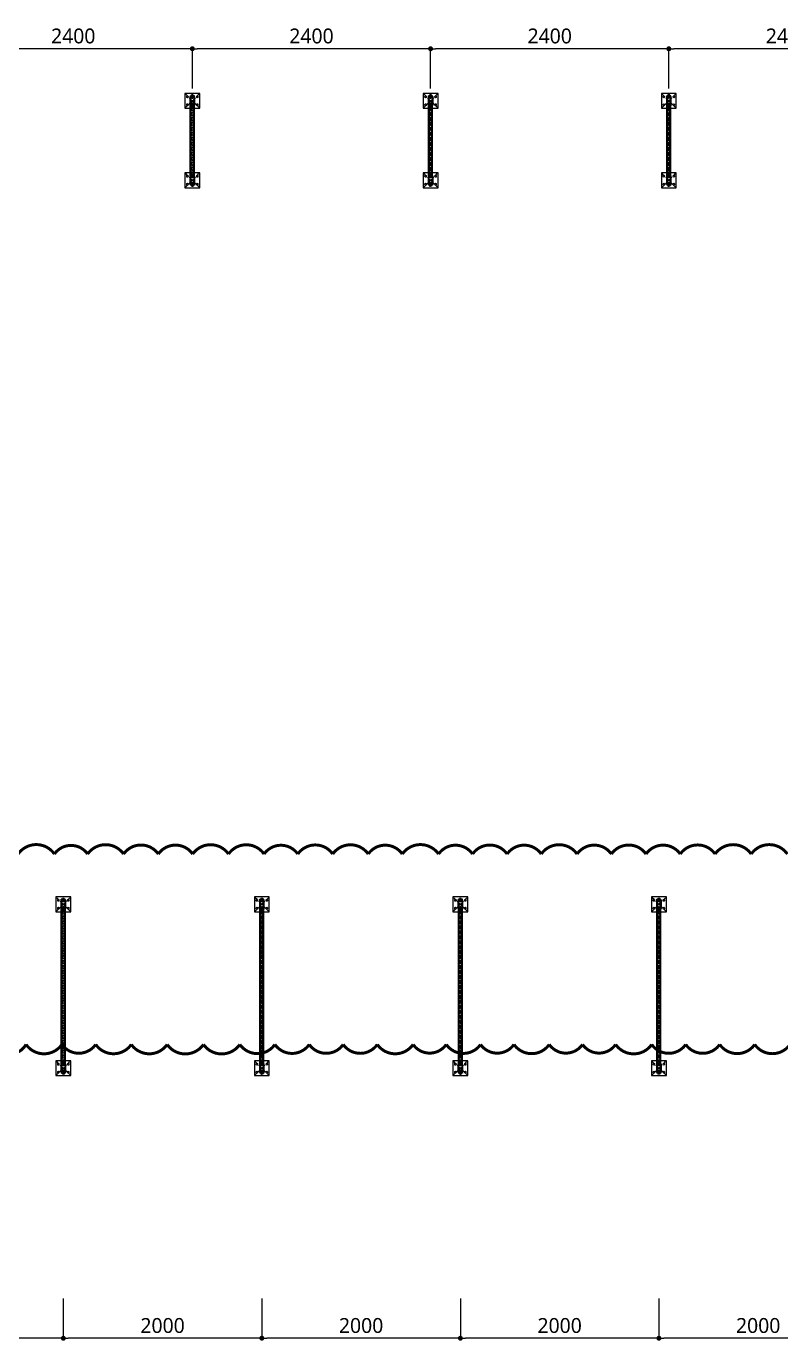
# Model space of a CAD drawing. Header units: millimetres. Extents: x 61566 to 504600, y -69328 to 118800.
# Drawn here: x 267327 to 274927, y 41846 to 55080 of the extents above; entities that cross this region are included whole.
import ezdxf

# ---------------------------------------------------------------- set-up
doc = ezdxf.new("R2010")
doc.units = ezdxf.units.MM
doc.header["$LTSCALE"] = 200
doc.linetypes.add('CENTER2', pattern=[1.125, 0.75, -0.125, 0.125, -0.125])
doc.linetypes.add('phl_thick', pattern=[0])
doc.layers.get('DEFPOINTS').update_dxf_attribs({"color": 137})
doc.layers.add('@@P3_P4 환상망 SUPPORT', color=4, linetype='Continuous')
doc.layers.add('DI', color=1, linetype='Continuous')
doc.styles.get("Standard").update_dxf_attribs({"font": 'malgun.ttf'})
doc.styles.add('맑은고딕', font='malgun.ttf')
doc.dimstyles.new('DIM30', dxfattribs={"dimscale": 30, "dimtxt": 3, "dimasz": 1, "dimexe": 0, "dimexo": 0, "dimgap": 1, "dimtad": 1, "dimdec": 0, "dimzin": 0, "dimdsep": 46, "dimtxsty": 'Standard', "dimblk1": 'DOT', "dimblk2": 'DOT', "dimsah": 1, "dimcen": 0, "dimdle": 2, "dimclrd": 1, "dimclre": 1, "dimclrt": 2, "dimadec": 0, "dimazin": 0, "dimtfac": 1, "dimtdec": 0, "dimtix": 1, "dimtmove": 2, "dimatfit": 3, "dimldrblk": 'DOT', "dimfxl": 1, "dimtolj": 1, "dimtzin": 0, "dimarcsym": 0})

# ---------------------------------------------------------------- blocks, each defined once
blk = doc.blocks.new('_DOT')
at = {"color": 0, "linetype": 'ByBlock'}
blk.add_line((-0.5, 0), (-1, 0), dxfattribs=at)
at = {"color": 0, "linetype": 'ByBlock', "const_width": 0.5}
blk.add_lwpolyline([(-0.25, 0, 1), (0.25, 0, 1)], format="xyb", close=True, dxfattribs=at)
blk = doc.blocks.new('*D3812')
at = {"layer": 'DEFPOINTS', "color": 0}
for p in [(273700, 42270), (275700, 42270), (273700, 41871)]:
    blk.add_point(p, dxfattribs=at)
at = {"layer": 'DI', "color": 1, "lineweight": -2}
for p, q in [((273700, 42270), (273700, 41871)), ((275700, 42270), (275700, 41871)), ((275650, 41871), (273750, 41871))]:
    blk.add_line(p, q, dxfattribs=at)
at = {"layer": 'DI', "color": 1, "linetype": 'ByBlock', "lineweight": -2, "xscale": 50, "yscale": 50, "zscale": 50, "rotation": 180}
blk.add_blockref('_DOT', (273700, 41871), dxfattribs=at)
at = {"layer": 'DI', "color": 1, "linetype": 'ByBlock', "lineweight": -2, "xscale": 50, "yscale": 50, "zscale": 50}
blk.add_blockref('_DOT', (275700, 41871), dxfattribs=at)
at = {"layer": 'DI', "color": 2, "insert": (274700, 41998), "char_height": 150, "attachment_point": 5, "style": '맑은고딕'}
blk.add_mtext('\\A1;2000', dxfattribs=at)
blk = doc.blocks.new('*D3814')
at = {"layer": 'DEFPOINTS', "color": 0}
for p in [(269700, 42270), (271700, 42270), (269700, 41871)]:
    blk.add_point(p, dxfattribs=at)
at = {"layer": 'DI', "color": 1, "lineweight": -2}
for p, q in [((269700, 42270), (269700, 41871)), ((271700, 42270), (271700, 41871)), ((271650, 41871), (269750, 41871))]:
    blk.add_line(p, q, dxfattribs=at)
at = {"layer": 'DI', "color": 1, "linetype": 'ByBlock', "lineweight": -2, "xscale": 50, "yscale": 50, "zscale": 50, "rotation": 180}
blk.add_blockref('_DOT', (269700, 41871), dxfattribs=at)
at = {"layer": 'DI', "color": 1, "linetype": 'ByBlock', "lineweight": -2, "xscale": 50, "yscale": 50, "zscale": 50}
blk.add_blockref('_DOT', (271700, 41871), dxfattribs=at)
at = {"layer": 'DI', "color": 2, "insert": (270700, 41998), "char_height": 150, "attachment_point": 5, "style": '맑은고딕'}
blk.add_mtext('\\A1;2000', dxfattribs=at)
blk = doc.blocks.new('*D3815')
at = {"layer": 'DEFPOINTS', "color": 0}
for p in [(271700, 42270), (273700, 42270), (271700, 41871)]:
    blk.add_point(p, dxfattribs=at)
at = {"layer": 'DI', "color": 1, "lineweight": -2}
for p, q in [((271700, 42270), (271700, 41871)), ((273700, 42270), (273700, 41871)), ((273650, 41871), (271750, 41871))]:
    blk.add_line(p, q, dxfattribs=at)
at = {"layer": 'DI', "color": 1, "linetype": 'ByBlock', "lineweight": -2, "xscale": 50, "yscale": 50, "zscale": 50, "rotation": 180}
blk.add_blockref('_DOT', (271700, 41871), dxfattribs=at)
at = {"layer": 'DI', "color": 1, "linetype": 'ByBlock', "lineweight": -2, "xscale": 50, "yscale": 50, "zscale": 50}
blk.add_blockref('_DOT', (273700, 41871), dxfattribs=at)
at = {"layer": 'DI', "color": 2, "insert": (272700, 41998), "char_height": 150, "attachment_point": 5, "style": '맑은고딕'}
blk.add_mtext('\\A1;2000', dxfattribs=at)
blk = doc.blocks.new('*D3816')
at = {"layer": 'DEFPOINTS', "color": 0}
for p in [(265700, 42270), (267700, 42270), (265700, 41871)]:
    blk.add_point(p, dxfattribs=at)
at = {"layer": 'DI', "color": 1, "lineweight": -2}
for p, q in [((265700, 42270), (265700, 41871)), ((267700, 42270), (267700, 41871)), ((267650, 41871), (265750, 41871))]:
    blk.add_line(p, q, dxfattribs=at)
at = {"layer": 'DI', "color": 1, "linetype": 'ByBlock', "lineweight": -2, "xscale": 50, "yscale": 50, "zscale": 50, "rotation": 180}
blk.add_blockref('_DOT', (265700, 41871), dxfattribs=at)
at = {"layer": 'DI', "color": 1, "linetype": 'ByBlock', "lineweight": -2, "xscale": 50, "yscale": 50, "zscale": 50}
blk.add_blockref('_DOT', (267700, 41871), dxfattribs=at)
at = {"layer": 'DI', "color": 2, "insert": (266700, 41998), "char_height": 150, "attachment_point": 5, "style": '맑은고딕'}
blk.add_mtext('\\A1;2000', dxfattribs=at)
blk = doc.blocks.new('*D3817')
at = {"layer": 'DEFPOINTS', "color": 0}
for p in [(267700, 42270), (269700, 42270), (267700, 41871)]:
    blk.add_point(p, dxfattribs=at)
at = {"layer": 'DI', "color": 1, "lineweight": -2}
for p, q in [((267700, 42270), (267700, 41871)), ((269700, 42270), (269700, 41871)), ((269650, 41871), (267750, 41871))]:
    blk.add_line(p, q, dxfattribs=at)
at = {"layer": 'DI', "color": 1, "linetype": 'ByBlock', "lineweight": -2, "xscale": 50, "yscale": 50, "zscale": 50, "rotation": 180}
blk.add_blockref('_DOT', (267700, 41871), dxfattribs=at)
at = {"layer": 'DI', "color": 1, "linetype": 'ByBlock', "lineweight": -2, "xscale": 50, "yscale": 50, "zscale": 50}
blk.add_blockref('_DOT', (269700, 41871), dxfattribs=at)
at = {"layer": 'DI', "color": 2, "insert": (268700, 41998), "char_height": 150, "attachment_point": 5, "style": '맑은고딕'}
blk.add_mtext('\\A1;2000', dxfattribs=at)
blk = doc.blocks.new('*D3824')
at = {"layer": 'DEFPOINTS', "color": 0}
for p in [(273800, 54854), (273800, 54455), (276200, 54455)]:
    blk.add_point(p, dxfattribs=at)
at = {"layer": 'DI', "color": 1, "lineweight": -2}
for p, q in [((273800, 54455), (273800, 54854)), ((276150, 54854), (273850, 54854)), ((276200, 54455), (276200, 54854))]:
    blk.add_line(p, q, dxfattribs=at)
at = {"layer": 'DI', "color": 1, "linetype": 'ByBlock', "lineweight": -2, "xscale": 50, "yscale": 50, "zscale": 50, "rotation": 180}
blk.add_blockref('_DOT', (273800, 54854), dxfattribs=at)
at = {"layer": 'DI', "color": 1, "linetype": 'ByBlock', "lineweight": -2, "xscale": 50, "yscale": 50, "zscale": 50}
blk.add_blockref('_DOT', (276200, 54854), dxfattribs=at)
at = {"layer": 'DI', "color": 2, "insert": (275000, 54982), "char_height": 150, "attachment_point": 5, "style": '맑은고딕'}
blk.add_mtext('\\A1;2400', dxfattribs=at)
blk = doc.blocks.new('*D3826')
at = {"layer": 'DEFPOINTS', "color": 0}
for p in [(269000, 54854), (269000, 54455), (271400, 54455)]:
    blk.add_point(p, dxfattribs=at)
at = {"layer": 'DI', "color": 1, "lineweight": -2}
for p, q in [((269000, 54455), (269000, 54854)), ((271350, 54854), (269050, 54854)), ((271400, 54455), (271400, 54854))]:
    blk.add_line(p, q, dxfattribs=at)
at = {"layer": 'DI', "color": 1, "linetype": 'ByBlock', "lineweight": -2, "xscale": 50, "yscale": 50, "zscale": 50, "rotation": 180}
blk.add_blockref('_DOT', (269000, 54854), dxfattribs=at)
at = {"layer": 'DI', "color": 1, "linetype": 'ByBlock', "lineweight": -2, "xscale": 50, "yscale": 50, "zscale": 50}
blk.add_blockref('_DOT', (271400, 54854), dxfattribs=at)
at = {"layer": 'DI', "color": 2, "insert": (270200, 54982), "char_height": 150, "attachment_point": 5, "style": '맑은고딕'}
blk.add_mtext('\\A1;2400', dxfattribs=at)
blk = doc.blocks.new('*D3827')
at = {"layer": 'DEFPOINTS', "color": 0}
for p in [(271400, 54854), (271400, 54455), (273800, 54455)]:
    blk.add_point(p, dxfattribs=at)
at = {"layer": 'DI', "color": 1, "lineweight": -2}
for p, q in [((271400, 54455), (271400, 54854)), ((273750, 54854), (271450, 54854)), ((273800, 54455), (273800, 54854))]:
    blk.add_line(p, q, dxfattribs=at)
at = {"layer": 'DI', "color": 1, "linetype": 'ByBlock', "lineweight": -2, "xscale": 50, "yscale": 50, "zscale": 50, "rotation": 180}
blk.add_blockref('_DOT', (271400, 54854), dxfattribs=at)
at = {"layer": 'DI', "color": 1, "linetype": 'ByBlock', "lineweight": -2, "xscale": 50, "yscale": 50, "zscale": 50}
blk.add_blockref('_DOT', (273800, 54854), dxfattribs=at)
at = {"layer": 'DI', "color": 2, "insert": (272600, 54982), "char_height": 150, "attachment_point": 5, "style": '맑은고딕'}
blk.add_mtext('\\A1;2400', dxfattribs=at)
blk = doc.blocks.new('*D3828')
at = {"layer": 'DEFPOINTS', "color": 0}
for p in [(266600, 54854), (266600, 54455), (269000, 54455)]:
    blk.add_point(p, dxfattribs=at)
at = {"layer": 'DI', "color": 1, "lineweight": -2}
for p, q in [((266600, 54455), (266600, 54854)), ((268950, 54854), (266650, 54854)), ((269000, 54455), (269000, 54854))]:
    blk.add_line(p, q, dxfattribs=at)
at = {"layer": 'DI', "color": 1, "linetype": 'ByBlock', "lineweight": -2, "xscale": 50, "yscale": 50, "zscale": 50, "rotation": 180}
blk.add_blockref('_DOT', (266600, 54854), dxfattribs=at)
at = {"layer": 'DI', "color": 1, "linetype": 'ByBlock', "lineweight": -2, "xscale": 50, "yscale": 50, "zscale": 50}
blk.add_blockref('_DOT', (269000, 54854), dxfattribs=at)
at = {"layer": 'DI', "color": 2, "insert": (267800, 54982), "char_height": 150, "attachment_point": 5, "style": '맑은고딕'}
blk.add_mtext('\\A1;2400', dxfattribs=at)
blk = doc.blocks.new('A$Cd080613a')
at = {"layer": '@@P3_P4 환상망 SUPPORT', "color": 2, "linetype": 'phl_thick'}
for p, q in [((-20, 4.434), (-18.540497, 4.434)), ((-20, 1.034), (-20, 4.434)), ((-20, 1.034), (-18.540497, 1.034)), ((-18.540497, 4.434), (-11.18034, 4.434)), ((-18.540497, 1.034), (-18.540497, 4.434)), ((-18.540497, 1.034), (-11.18034, 1.034)), ((-13.5, 0), (-13.5, 1.034)), ((-13.5, 0), (-8, 0)), ((-11.18034, 4.434), (-10.999621, 4.526016)), ((-11.18034, 1.034), (-11.18034, 4.434)), ((-11.18034, 1.034), (-8.008727, 1.034)), ((-10.999621, 4.526016), (-10.817799, 4.607405)), ((-10.817799, 4.607405), (-10.635521, 4.678167)), ((-10.635521, 4.678167), (-10.453605, 4.738253)), ((-10.5, -10.466), (-10.5, 0)), ((-10.453605, 4.738253), (-10.273729, 4.787376)), ((-10.309559, 6.434007), (10.309559, 6.434007)), ((-10.273729, 4.787376), (-10.096742, 4.825514)), ((-10.096742, 4.825514), (-9.923378, 4.852767)), ((-9.923378, 4.852767), (-9.754732, 4.869109)), ((-9.754732, 4.869109), (-9.592018, 4.874416)), ((-9.43597, 4.869011), (-9.592018, 4.874416)), ((-9.45, 12.285517), (-8.5, 12.834)), ((-9.45, 12.285517), (-9.425949, 12.285517)), ((-9.45, 6.434), (-9.45, 12.285517)), ((-9.286802, 4.852541), (-9.43597, 4.869011)), ((-9.425949, 12.285517), (-9.225178, 12.382765)), ((-9.425949, 6.434), (-9.425949, 12.285517)), ((-9.14507, 4.825103), (-9.286802, 4.852541)), ((-9.225178, 12.382765), (-9.028632, 12.46982)), ((-9.011345, 4.786714), (-9.14507, 4.825103)), ((-9.028632, 12.46982), (-8.835734, 12.547031)), ((-8.886751, 4.737605), (-9.011345, 4.786714)), ((-8.771402, 4.677806), (-8.886751, 4.737605)), ((-8.835734, 12.547031), (-8.645934, 12.614685)), ((-8.66519, 4.60729), (-8.771402, 4.677806)), ((-8.568009, 4.52603), (-8.66519, 4.60729)), ((-8.645934, 12.614685), (-8.458704, 12.673015)), ((-8.479752, 4.434), (-8.568009, 4.52603)), ((-8.5, 12.834), (8.5, 12.834)), ((-8.383024, 4.342905), (-8.479752, 4.434)), ((-8.479752, 4.434), (8.479752, 4.434)), ((-8.458704, 12.673015), (-8.273532, 12.722205)), ((-8.298335, 4.244727), (-8.383024, 4.342905)), ((-8.225616, 4.140826), (-8.298335, 4.244727)), ((-8.273532, 12.722205), (-8.089918, 12.762387)), ((-8.164452, 4.032743), (-8.225616, 4.140826)), ((-8.114311, 3.921798), (-8.164452, 4.032743)), ((-8.073442, 3.805669), (-8.114311, 3.921798)), ((-8.089918, 12.762387), (-7.907369, 12.793645)), ((-8.041426, 3.683749), (-8.073442, 3.805669)), ((-8.018427, 3.556566), (-8.041426, 3.683749)), ((-8.004602, 3.42465), (-8.018427, 3.556566)), ((-8.006255, 0.977988), (-8.008727, 1.034)), ((-8.004136, 0.924002), (-8.006255, 0.977988)), ((-8.000031, 3.288557), (-8.004602, 3.42465)), ((-8.002394, 0.872075), (-8.004136, 0.924002)), ((-8.001102, 0.822352), (-8.002394, 0.872075)), ((-8.000288, 0.774408), (-8.001102, 0.822352)), ((-8, 0.727727), (-8.000288, 0.774408)), ((-8, -0.157176), (-8, 3.288561)), ((-7.997347, 2.169936), (-8, 2.238707)), ((-7.989459, 2.102767), (-7.997347, 2.169936)), ((-7.976272, 2.037446), (-7.989459, 2.102767)), ((-7.957771, 1.974207), (-7.976272, 2.037446)), ((-7.934047, 1.913249), (-7.957771, 1.974207)), ((-7.905217, 1.854768), (-7.934047, 1.913249)), ((-7.907369, 12.793645), (-7.725397, 12.816016)), ((-7.871396, 1.798956), (-7.905217, 1.854768)), ((-7.832213, 1.745381), (-7.871396, 1.798956)), ((-7.78686, 1.693336), (-7.832213, 1.745381)), ((-7.735268, 1.643293), (-7.78686, 1.693336)), ((-7.677382, 1.595741), (-7.735268, 1.643293)), ((-7.725397, 12.816016), (-7.543511, 12.829488)), ((-7.613221, 1.551128), (-7.677382, 1.595741)), ((-7.54299, 1.509804), (-7.613221, 1.551128)), ((-7.543511, 12.829488), (-7.361216, 12.834)), ((-7.466933, 1.472099), (-7.54299, 1.509804)), ((-7.385253, 1.438355), (-7.466933, 1.472099)), ((-7.298238, 1.408783), (-7.385253, 1.438355)), ((-7.17892, 12.829488), (-7.361216, 12.834)), ((-7.206336, 1.383563), (-7.298238, 1.408783)), ((-7.110023, 1.362871), (-7.206336, 1.383563)), ((-6.997035, 12.816016), (-7.17892, 12.829488)), ((-7.009788, 1.34687), (-7.110023, 1.362871)), ((-6.90625, 1.335597), (-7.009788, 1.34687)), ((-6.815063, 12.793645), (-6.997035, 12.816016)), ((-6.800099, 1.329011), (-6.90625, 1.335597)), ((-6.632514, 12.762387), (-6.815063, 12.793645)), ((-6.691977, 1.327135), (-6.800099, 1.329011)), ((-6.691977, 1.327135), (-6.581325, 1.329907)), ((-6.4489, 12.722205), (-6.632514, 12.762387)), ((-6.581325, 1.329907), (-6.467915, 1.337363)), ((-6.467915, 1.337363), (-6.352408, 1.349526)), ((-6.263728, 12.673015), (-6.4489, 12.722205)), ((-6.352408, 1.349526), (-6.235472, 1.366419)), ((-6.076497, 12.614685), (-6.263728, 12.673015)), ((-6.235472, 1.366419), (-6.117777, 1.387979)), ((-6.117777, 1.387979), (-6, 1.414014)), ((-5.886698, 12.547031), (-6.076497, 12.614685)), ((-6, 1.414014), (-5.30323, 1.57262)), ((-6, -1.216), (-6, 1.414014)), ((-5.6938, 12.46982), (-5.886698, 12.547031)), ((-5.497254, 12.382765), (-5.6938, 12.46982)), ((-5.296482, 12.285517), (-5.497254, 12.382765)), ((-5.30323, 1.57262), (-4.617331, 1.711087)), ((-5.296482, 12.285517), (-4.129467, 12.285517)), ((-5.296482, 6.434), (-5.296482, 12.285517)), ((-4.617331, 1.711087), (-3.940787, 1.829986)), ((-4.129467, 12.285517), (-3.727924, 12.382765)), ((-4.129467, 6.434), (-4.129467, 12.285517)), ((-3.940787, 1.829986), (-3.272149, 1.929801)), ((-3.727924, 12.382765), (-3.334832, 12.46982)), ((-3.334832, 12.46982), (-2.949037, 12.547031)), ((-3.272149, 1.929801), (-2.610019, 2.010935)), ((-2.949037, 12.547031), (-2.569437, 12.614685)), ((-2.610019, 2.010935), (-1.953047, 2.07371)), ((-2.569437, 12.614685), (-2.194977, 12.673015)), ((-2.194977, 12.673015), (-1.824632, 12.722205)), ((-1.953047, 2.07371), (-1.299912, 2.118373)), ((-1.824632, 12.722205), (-1.457404, 12.762387)), ((-1.457404, 12.762387), (-1.092307, 12.793645)), ((-1.299912, 2.118373), (-0.649322, 2.145102)), ((-1.092307, 12.793645), (-0.728363, 12.816016)), ((-0.728363, 12.816016), (-0.364591, 12.829488)), ((-0.649322, 2.145102), (0, 2.154)), ((-0.364591, 12.829488), (0, 12.834)), ((0.364591, 12.829488), (0, 12.834)), ((0.649322, 2.145102), (0, 2.154)), ((0.728363, 12.816016), (0.364591, 12.829488)), ((1.299912, 2.118373), (0.649322, 2.145102)), ((1.092307, 12.793645), (0.728363, 12.816016)), ((1.457404, 12.762387), (1.092307, 12.793645)), ((1.953047, 2.07371), (1.299912, 2.118373)), ((1.824632, 12.722205), (1.457404, 12.762387)), ((2.194977, 12.673015), (1.824632, 12.722205)), ((2.610019, 2.010935), (1.953047, 2.07371)), ((2.569437, 12.614685), (2.194977, 12.673015)), ((2.949037, 12.547031), (2.569437, 12.614685)), ((3.272149, 1.929801), (2.610019, 2.010935)), ((3.334832, 12.46982), (2.949037, 12.547031)), ((3.940787, 1.829986), (3.272149, 1.929801)), ((3.727924, 12.382765), (3.334832, 12.46982)), ((4.129467, 12.285517), (3.727924, 12.382765)), ((4.617331, 1.711087), (3.940787, 1.829986)), ((4.129467, 12.285517), (5.296482, 12.285517)), ((4.129467, 6.434), (4.129467, 12.285517)), ((5.30323, 1.57262), (4.617331, 1.711087)), ((5.296482, 12.285517), (5.517089, 12.391922)), ((5.296482, 6.434), (5.296482, 12.285517)), ((6, 1.414014), (5.30323, 1.57262)), ((5.517089, 12.391922), (5.732653, 12.48604)), ((5.732653, 12.48604), (5.943938, 12.568319)), ((5.943938, 12.568319), (6.151669, 12.639125)), ((6.117777, 1.387979), (6, 1.414014)), ((6, -1.216), (6, 1.414014)), ((6.235472, 1.366419), (6.117777, 1.387979)), ((6.151669, 12.639125), (6.356539, 12.698744)), ((6.352408, 1.349526), (6.235472, 1.366419)), ((6.467915, 1.337363), (6.352408, 1.349526)), ((6.356539, 12.698744), (6.559224, 12.747389)), ((6.581325, 1.329907), (6.467915, 1.337363)), ((6.559224, 12.747389), (6.760381, 12.785202)), ((6.691977, 1.327135), (6.581325, 1.329907)), ((6.691977, 1.327135), (6.800099, 1.329011)), ((6.760381, 12.785202), (6.960663, 12.812253)), ((6.800099, 1.329011), (6.90625, 1.335597)), ((6.90625, 1.335597), (7.009788, 1.34687)), ((6.960663, 12.812253), (7.160721, 12.828542)), ((7.009788, 1.34687), (7.110023, 1.362871)), ((7.110023, 1.362871), (7.206336, 1.383563)), ((7.160721, 12.828542), (7.361216, 12.834)), ((7.206336, 1.383563), (7.298238, 1.408783)), ((7.298238, 1.408783), (7.385253, 1.438355)), ((7.583949, 12.827266), (7.361216, 12.834)), ((7.385253, 1.438355), (7.466933, 1.472099)), ((7.466933, 1.472099), (7.54299, 1.509804)), ((7.54299, 1.509804), (7.613221, 1.551128)), ((7.806234, 12.80717), (7.583949, 12.827266)), ((7.613221, 1.551128), (7.677382, 1.595741)), ((7.677382, 1.595741), (7.735268, 1.643293)), ((7.735268, 1.643293), (7.78686, 1.693336)), ((7.78686, 1.693336), (7.832213, 1.745381)), ((8.028974, 12.773795), (7.806234, 12.80717)), ((7.832213, 1.745381), (7.871395, 1.798957)), ((7.871395, 1.798957), (7.905217, 1.854768)), ((7.905217, 1.854768), (7.934047, 1.913249)), ((7.934047, 1.913249), (7.957771, 1.974207)), ((7.957771, 1.974207), (7.976272, 2.037446)), ((7.976272, 2.037446), (7.989459, 2.102767)), ((7.989459, 2.102767), (7.997347, 2.169936)), ((7.997347, 2.169936), (8, 2.238707)), ((8, 3.288561), (8.004602, 3.42465)), ((8, -0.157176), (8, 3.288561)), ((8, 0.727727), (8.000288, 0.774408)), ((8, 0), (13.5, 0)), ((8.000288, 0.774408), (8.001102, 0.822352)), ((8.001102, 0.822352), (8.002394, 0.872075)), ((8.002394, 0.872075), (8.004128, 0.923982)), ((8.004128, 0.923982), (8.006255, 0.977988)), ((8.004602, 3.42465), (8.018427, 3.556566)), ((8.006255, 0.977988), (8.008727, 1.034)), ((8.008727, 1.034), (20, 1.034)), ((8.018427, 3.556566), (8.041426, 3.683749)), ((8.253062, 12.727113), (8.028974, 12.773795)), ((8.041426, 3.683749), (8.073442, 3.805669)), ((8.073442, 3.805669), (8.114311, 3.921798)), ((8.114311, 3.921798), (8.164452, 4.032743)), ((8.164452, 4.032743), (8.225616, 4.140826)), ((8.225616, 4.140826), (8.298335, 4.244727)), ((8.479397, 12.666988), (8.253062, 12.727113)), ((8.298335, 4.244727), (8.383024, 4.342905)), ((8.383024, 4.342905), (8.4798, 4.433966)), ((8.70889, 12.593179), (8.479397, 12.666988)), ((8.479752, 4.434), (8.567993, 4.526015)), ((9.45, 12.285517), (8.5, 12.834)), ((8.567993, 4.526015), (8.665364, 4.607404)), ((8.665364, 4.607404), (8.772082, 4.678167)), ((8.942483, 12.505333), (8.70889, 12.593179)), ((8.772082, 4.678167), (8.888251, 4.738253)), ((8.888251, 4.738253), (9.013275, 4.787375)), ((9.181157, 12.402978), (8.942483, 12.505333)), ((9.013275, 4.787375), (9.146859, 4.825513)), ((9.146859, 4.825513), (9.288848, 4.852767)), ((9.425949, 12.285517), (9.181157, 12.402978)), ((9.288848, 4.852767), (9.438622, 4.869109)), ((9.425949, 12.285517), (9.45, 12.285517)), ((9.425949, 6.434), (9.425949, 12.285517)), ((9.438622, 4.869109), (9.595039, 4.874416)), ((9.45, 6.434), (9.45, 12.285517)), ((9.757758, 4.869011), (9.595039, 4.874416)), ((9.925931, 4.852541), (9.757758, 4.869011)), ((10.099052, 4.825103), (9.925931, 4.852541)), ((10.276366, 4.786714), (10.099052, 4.825103)), ((10.45592, 4.737606), (10.276366, 4.786714)), ((10.63676, 4.677807), (10.45592, 4.737606)), ((10.5, -10.466), (10.5, 0)), ((10.81822, 4.607291), (10.63676, 4.677807)), ((10.999636, 4.526031), (10.81822, 4.607291)), ((11.18034, 4.434), (10.999636, 4.526031)), ((11.18034, 4.434), (18.540497, 4.434)), ((11.18034, 1.034), (11.18034, 4.434)), ((13.5, 0), (13.5, 1.034)), ((18.540497, 4.434), (20, 4.434)), ((18.540497, 1.034), (18.540497, 4.434)), ((20, 1.034), (20, 4.434)), ((-17.5, -10.466), (-6.800735, -10.466)), ((-17.5, -18.466001), (-17.5, -10.466)), ((-17.5, -18.466001), (17.5, -18.466001)), ((-6.800735, -16.249999), (-6.800735, -10.466)), ((-6.800735, -16.249999), (6.800735, -16.249999)), ((-6, -1.216), (6, -1.216)), ((-5, -20.63), (-5, -18.466001)), ((-4.064, -21.565999), (-5, -20.63)), ((-5, -20.63), (5, -20.63)), ((-4.064, -21.565999), (4.064, -21.565999)), ((4.064, -21.565999), (5, -20.63)), ((5, -20.63), (5, -18.466001)), ((6.800735, -10.466), (17.5, -10.466)), ((6.800735, -16.249999), (6.800735, -10.466)), ((14.5, -18.466001), (14.5, -10.466)), ((17.5, -18.466001), (17.5, -10.466))]:
    blk.add_line(p, q, dxfattribs=at)
for centre, start, end in [((-10.309559, -0.066037), 90.0000006357, 136.1868593859), ((10.309559, -0.066037), 43.8131406141, 89.9999993643)]:
    blk.add_arc(centre, 6.500044, start, end, dxfattribs=at)
for centre, start_param, end_param in [((-6, -0.157176), 3.1415926536, 4.7123889763), ((6, -0.157176), 4.7123889844, 6.2831853072)]:
    blk.add_ellipse(centre, major_axis=(2, 0), ratio=0.529412, start_param=start_param, end_param=end_param, dxfattribs=at)
blk = doc.blocks.new('A$Cbd301f87')
at = {"layer": '@@P3_P4 환상망 SUPPORT', "color": 5, "linetype": 'Continuous', "lineweight": 0, "extrusion": (2.22045e-16, 1, -2.22045e-16)}
for p, q in [((-75, 129), (75, 129)), ((-75, -21), (-75, 129)), ((-56.5, 97.5), (-56.5, 90.5)), ((-56.5, 17.5), (-56.5, 10.5)), ((-43.5, 90.5), (-43.5, 97.5)), ((-43.5, 10.5), (-43.5, 17.5)), ((-25, 55), (-25, 92)), ((-21, 55), (-25, 55)), ((-25, 16), (-25, 53)), ((-25, 53), (-21, 53)), ((-21, 92), (-21, 55)), ((-21, 53), (-21, 16)), ((-17, 100), (17, 100)), ((17, 96), (-17, 96)), ((-17, 12), (17, 12)), ((17, 8), (-17, 8)), ((21, 55), (21, 92)), ((25, 55), (21, 55)), ((21, 16), (21, 53)), ((21, 53), (25, 53)), ((25, 92), (25, 55)), ((25, 53), (25, 16)), ((43.5, 97.5), (43.5, 90.5)), ((43.5, 17.5), (43.5, 10.5)), ((56.5, 90.5), (56.5, 97.5)), ((56.5, 10.5), (56.5, 17.5)), ((75, 129), (75, -21)), ((75, -21), (-75, -21))]:
    blk.add_line(p, q, dxfattribs=at)
at = {"layer": '@@P3_P4 환상망 SUPPORT', "color": 10, "linetype": 'CENTER2', "lineweight": 0, "extrusion": (2.22045e-16, 1, -2.22045e-16)}
for p, q in [((-75, 129), (75, -21)), ((75, 129), (-75, -21))]:
    blk.add_line(p, q, dxfattribs=at)
at = {"layer": '@@P3_P4 환상망 SUPPORT', "color": 5, "linetype": 'Continuous', "lineweight": 0, "extrusion": (-4.93038e-32, -2.22045e-16, -1)}
blk.add_circle((15, 18), 4, dxfattribs=at)
at = {"layer": '@@P3_P4 환상망 SUPPORT', "color": 5, "linetype": 'Continuous', "lineweight": 0}
blk.add_circle((15, 90), 4, dxfattribs=at)
for centre, radius, start, end in [((-50, 97.5), 6.5, 0, 180), ((-50, 90.5), 6.5, 180, 0), ((-50, 17.5), 6.5, 0, 180), ((-50, 10.5), 6.5, 180, 0), ((-17, 92), 4, 90, 180), ((-17, 16), 4, 180, 270), ((17, 92), 4, 0, 90), ((17, 16), 4, 270, 0), ((50, 97.5), 6.5, 0, 180), ((50, 90.5), 6.5, 180, 0), ((50, 17.5), 6.5, 0, 180), ((50, 10.5), 6.5, 180, 0)]:
    blk.add_arc(centre, radius, start, end, dxfattribs=at)
at = {"layer": '@@P3_P4 환상망 SUPPORT', "color": 5, "linetype": 'Continuous', "lineweight": 0, "extrusion": (-4.93038e-32, -2.22045e-16, -1)}
for centre, start, end in [((17, 92), 0, 90), ((17, 16), 270, 0), ((-17, 92), 90, 180), ((-17, 16), 180, 270)]:
    blk.add_arc(centre, 8, start, end, dxfattribs=at)
at = {"layer": '@@P3_P4 환상망 SUPPORT', "color": 2, "linetype": 'Continuous', "xscale": -1}
blk.add_blockref('A$Cd080613a', (0, 100), dxfattribs=at)
at = {"layer": '@@P3_P4 환상망 SUPPORT', "color": 2, "linetype": 'Continuous', "rotation": 180}
blk.add_blockref('A$Cd080613a', (0, 8), dxfattribs=at)
blk = doc.blocks.new('A$C5ad7675c')
at = {"layer": '@@P3_P4 환상망 SUPPORT', "linetype": 'phl_thick'}
for p, q in [((-20.5, 31.329156), (-20.5, 36.1)), ((-20.5, 4.099998), (-20.5, 29.670844)), ((-18, 4.099998), (-18, 36.1)), ((-16.4, 2.5), (16.4, 2.5)), ((-15.6, 41), (-15.1, 41)), ((-15.6, 38.5), (-15.1, 38.5)), ((-13.5, 33.5), (-13.5, 36.9)), ((-13.5, 33.5), (-11, 33.5)), ((-11, 33.5), (-11, 36.9)), ((11, 33.5), (11, 36.9)), ((11, 33.5), (13.5, 33.5)), ((13.5, 33.5), (13.5, 36.9)), ((15.1, 41), (15.6, 41)), ((15.1, 38.5), (15.6, 38.5)), ((18, 4.099998), (18, 36.1)), ((20.5, 31.329156), (20.5, 36.1)), ((20.5, 4.099998), (20.5, 29.670844)), ((-20.5, -29.670845), (-20.5, -4.099998)), ((-20.5, -36.099998), (-20.5, -31.329155)), ((-18, -36.099998), (-18, -4.099998)), ((-16.4, -2.5), (16.4, -2.5)), ((-15.6, -38.5), (-15.1, -38.5)), ((-15.6, -41), (-15.1, -41)), ((-13.5, -33.5), (-11, -33.5)), ((-13.5, -36.900002), (-13.5, -33.5)), ((-11, -36.900002), (-11, -33.5)), ((11, -33.5), (13.5, -33.5)), ((11, -36.900002), (11, -33.5)), ((13.5, -36.900002), (13.5, -33.5)), ((15.1, -38.5), (15.6, -38.5)), ((15.1, -41), (15.6, -41)), ((18, -36.099998), (18, -4.099998)), ((20.5, -29.670845), (20.5, -4.099998)), ((20.5, -36.099998), (20.5, -31.329155))]:
    blk.add_line(p, q, dxfattribs=at)
for centre, radius, start, end in [((-19.25, 31.329156), 1.250001, 180, 213.5573073642), ((-15.6, 36.1), 4.9, 89.9999999125, 180), ((-19.25, 29.670844), 1.25, 146.4426896568, 180), ((-16.4, 4.1), 4.1, 180, 270.0000051939), ((-16.4, -4.1), 4.1, 89.9999948061, 180), ((-20.5, 30.5), 0.25, 326.4426865497, 33.5573134503), ((-15.6, 36.1), 2.4, 90.0000095032, 180), ((-16.4, 4.1), 1.6, 180, 270.0000136712), ((-15.1, 36.9), 4.1, 0, 89.9999998633), ((-15.1, 36.9), 1.6, 0, 90.0000136712), ((15.1, 36.9), 4.1, 90.0000001372, 180), ((15.1, 36.9), 1.6, 89.9999863288, 180), ((15.6, 36.1), 4.9, 0, 90.0000000871), ((15.6, 36.1), 2.4, 0, 89.9999904968), ((16.4, 4.1), 1.6, 269.9999863288, 0), ((16.4, 4.1), 4.1, 269.9999948061, 0), ((16.4, -4.1), 4.1, 0, 90.0000051939), ((20.5, 30.5), 0.25, 146.4426865497, 213.5573134503), ((19.25, 31.329156), 1.25, 326.4426896568, 0), ((19.25, 29.670844), 1.250001, 0, 33.5573073642), ((-19.25, -29.670844), 1.250001, 180.0000580064, 213.5573802197), ((-19.25, -31.329156), 1.25, 146.4426168014, 180), ((-15.6, -36.1), 4.9, 180, 269.9999956273), ((-20.5, -30.5), 0.25, 326.443050827, 33.556949173), ((-16.4, -4.1), 1.6, 89.9999863288, 180), ((-15.6, -36.1), 2.4, 180, 269.9999904968), ((-15.1, -36.9), 1.6, 269.9999863288, 0), ((-15.1, -36.9), 4.1, 269.9999948061, 0), ((15.1, -36.9), 4.1, 180, 270.0000051939), ((15.1, -36.9), 1.6, 180, 270.0000136712), ((15.6, -36.1), 2.4, 270.0000095032, 0), ((15.6, -36.1), 4.9, 270.0000043727, 0), ((16.4, -4.1), 1.6, 0, 90.0000136712), ((20.5, -30.5), 0.25, 146.443050827, 213.556949173), ((19.25, -29.670844), 1.25, 326.4426168014, 0), ((19.25, -31.329156), 1.250001, 0.0000580064, 33.5573802197)]:
    blk.add_arc(centre, radius, start, end, dxfattribs=at)
blk = doc.blocks.new('*U3751')
at = {"layer": '@@P3_P4 환상망 SUPPORT', "linetype": 'phl_thick'}
for p, q in [((-20.5, 0), (-20.5, 1566)), ((-15.6, 0), (-15.6, 1566)), ((-15.1, 0), (-15.1, 1566)), ((-11, 0), (-11, 1566)), ((-7, 1517), (-7, 1533)), ((-7, 1467), (-7, 1483)), ((7, 1517), (7, 1533)), ((7, 1467), (7, 1483)), ((11, 0), (11, 1566)), ((15.1, 0), (15.1, 1566)), ((15.6, 0), (15.6, 1566)), ((20.5, 0), (20.5, 1566)), ((-7, 1417), (-7, 1433)), ((-7, 1367), (-7, 1383)), ((-7, 1317), (-7, 1333)), ((7, 1417), (7, 1433)), ((7, 1367), (7, 1383)), ((7, 1317), (7, 1333)), ((-7, 1267), (-7, 1283)), ((-7, 1217), (-7, 1233)), ((7, 1267), (7, 1283)), ((7, 1217), (7, 1233)), ((-7, 1167), (-7, 1183)), ((-7, 1117), (-7, 1133)), ((-7, 1067), (-7, 1083)), ((7, 1167), (7, 1183)), ((7, 1117), (7, 1133)), ((7, 1067), (7, 1083)), ((-7, 1017), (-7, 1033)), ((-7, 967), (-7, 983)), ((-7, 917), (-7, 933)), ((7, 1017), (7, 1033)), ((7, 967), (7, 983)), ((7, 917), (7, 933)), ((-7, 867), (-7, 883)), ((-7, 817), (-7, 833)), ((7, 867), (7, 883)), ((7, 817), (7, 833)), ((-7, 767), (-7, 783)), ((-7, 717), (-7, 733)), ((-7, 667), (-7, 683)), ((7, 767), (7, 783)), ((7, 717), (7, 733)), ((7, 667), (7, 683)), ((-7, 617), (-7, 633)), ((-7, 567), (-7, 583)), ((-7, 517), (-7, 533)), ((7, 617), (7, 633)), ((7, 567), (7, 583)), ((7, 517), (7, 533)), ((-7, 467), (-7, 483)), ((-7, 417), (-7, 433)), ((7, 467), (7, 483)), ((7, 417), (7, 433)), ((-7, 367), (-7, 383)), ((-7, 317), (-7, 333)), ((-7, 267), (-7, 283)), ((7, 367), (7, 383)), ((7, 317), (7, 333)), ((7, 267), (7, 283)), ((-7, 217), (-7, 233)), ((-7, 167), (-7, 183)), ((-7, 117), (-7, 133)), ((7, 217), (7, 233)), ((7, 167), (7, 183)), ((7, 117), (7, 133)), ((-7, 67), (-7, 83)), ((-7, 17), (-7, 33)), ((7, 67), (7, 83)), ((7, 17), (7, 33))]:
    blk.add_line(p, q, dxfattribs=at)
at = {"layer": '@@P3_P4 환상망 SUPPORT', "linetype": 'Continuous'}
for p, q in [((-20.5, 1566), (20.5, 1566)), ((-20.5, 0), (20.5, 0))]:
    blk.add_line(p, q, dxfattribs=at)
at = {"layer": '@@P3_P4 환상망 SUPPORT', "linetype": 'phl_thick'}
for centre, start, end in [((0, 1533.000037), 0.0003062585, 180.0003062585), ((0, 1516.999963), 180.0003062585, 0.0003062585), ((0, 1483.000037), 0.0003062585, 180.0003062585), ((0, 1466.999963), 180.0003062585, 0.0003062585), ((0, 1433.000037), 0.0003062585, 180.0003062585), ((0, 1416.999963), 180.0003062585, 0.0003062585), ((0, 1383.000037), 0.0003062585, 180.0003062585), ((0, 1366.999963), 180.0003062585, 0.0003062585), ((0, 1333.000037), 0.0003062585, 180.0003062585), ((0, 1316.999963), 180.0003062585, 0.0003062585), ((0, 1283.000037), 0.0003062585, 180.0003062585), ((0, 1266.999963), 180.0003062585, 0.0003062585), ((0, 1233.000037), 0.0003062585, 180.0003062585), ((0, 1216.999963), 180.0003062585, 0.0003062585), ((0, 1183.000037), 0.0003062585, 180.0003062585), ((0, 1166.999963), 180.0003062585, 0.0003062585), ((0, 1133.000037), 0.0003062585, 180.0003062585), ((0, 1116.999963), 180.0003062585, 0.0003062585), ((0, 1083.000037), 0.0003062585, 180.0003062585), ((0, 1066.999963), 180.0003062585, 0.0003062585), ((0, 1033.000037), 0.0003062585, 180.0003062585), ((0, 1016.999963), 180.0003062585, 0.0003062585), ((0, 983.000037), 0.0003062585, 180.0003062585), ((0, 966.999963), 180.0003062585, 0.0003062585), ((0, 933.000037), 0.0003062585, 180.0003062585), ((0, 916.999963), 180.0003062585, 0.0003062585), ((0, 883.000037), 0.0003062585, 180.0003062585), ((0, 866.999963), 180.0003062585, 0.0003062585), ((0, 833.000037), 0.0003062585, 180.0003062585), ((0, 816.999963), 180.0003062585, 0.0003062585), ((0, 783.000037), 0.0003062585, 180.0003062585), ((0, 766.999963), 180.0003062585, 0.0003062585), ((0, 733.000037), 0.0003062585, 180.0003062585), ((0, 716.999963), 180.0003062585, 0.0003062585), ((0, 683.000037), 0.0003062585, 180.0003062585), ((0, 666.999963), 180.0003062585, 0.0003062585), ((0, 633.000037), 0.0003062585, 180.0003062585), ((0, 616.999963), 180.0003062585, 0.0003062585), ((0, 583.000037), 0.0003062585, 180.0003062585), ((0, 566.999963), 180.0003062585, 0.0003062585), ((0, 533.000037), 0.0003062585, 180.0003062585), ((0, 516.999963), 180.0003062585, 0.0003062585), ((0, 483.000037), 0.0003062585, 180.0003062585), ((0, 466.999963), 180.0003062585, 0.0003062585), ((0, 433.000037), 0.0003062585, 180.0003062585), ((0, 416.999963), 180.0003062585, 0.0003062585), ((0, 383.000037), 0.0003062585, 180.0003062585), ((0, 366.999963), 180.0003062585, 0.0003062585), ((0, 333.000037), 0.0003062585, 180.0003062585), ((0, 316.999963), 180.0003062585, 0.0003062585), ((0, 283.000037), 0.0003062585, 180.0003062585), ((0, 266.999963), 180.0003062585, 0.0003062585), ((0, 233.000037), 0.0003062585, 180.0003062585), ((0, 216.999963), 180.0003062585, 0.0003062585), ((0, 183.000037), 0.0003062585, 180.0003062585), ((0, 166.999963), 180.0003062585, 0.0003062585), ((0, 133.000037), 0.0003062585, 180.0003062585), ((0, 116.999963), 180.0003062585, 0.0003062585), ((0, 83.000037), 0.0003062585, 180.0003062585), ((0, 66.999963), 180.0003062585, 0.0003062585), ((0, 33.000037), 0.0003062585, 180.0003062585), ((0, 16.999963), 180.0003062585, 0.0003062585)]:
    blk.add_arc(centre, 7, start, end, dxfattribs=at)
blk = doc.blocks.new('*U3754')
at = {"layer": '@@P3_P4 환상망 SUPPORT', "linetype": 'phl_thick'}
for p, q in [((-20.5, 0), (-20.5, 716)), ((-15.6, 0), (-15.6, 716)), ((-15.1, 0), (-15.1, 716)), ((-11, 0), (-11, 716)), ((-7, 667), (-7, 683)), ((7, 667), (7, 683)), ((11, 0), (11, 716)), ((15.1, 0), (15.1, 716)), ((15.6, 0), (15.6, 716)), ((20.5, 0), (20.5, 716)), ((-7, 617), (-7, 633)), ((-7, 567), (-7, 583)), ((-7, 517), (-7, 533)), ((7, 617), (7, 633)), ((7, 567), (7, 583)), ((7, 517), (7, 533)), ((-7, 467), (-7, 483)), ((-7, 417), (-7, 433)), ((7, 467), (7, 483)), ((7, 417), (7, 433)), ((-7, 367), (-7, 383)), ((-7, 317), (-7, 333)), ((-7, 267), (-7, 283)), ((7, 367), (7, 383)), ((7, 317), (7, 333)), ((7, 267), (7, 283)), ((-7, 217), (-7, 233)), ((-7, 167), (-7, 183)), ((-7, 117), (-7, 133)), ((7, 217), (7, 233)), ((7, 167), (7, 183)), ((7, 117), (7, 133)), ((-7, 67), (-7, 83)), ((-7, 17), (-7, 33)), ((7, 67), (7, 83)), ((7, 17), (7, 33))]:
    blk.add_line(p, q, dxfattribs=at)
at = {"layer": '@@P3_P4 환상망 SUPPORT', "linetype": 'Continuous'}
for p, q in [((-20.5, 716), (20.5, 716)), ((-20.5, 0), (20.5, 0))]:
    blk.add_line(p, q, dxfattribs=at)
at = {"layer": '@@P3_P4 환상망 SUPPORT', "linetype": 'phl_thick'}
for centre, start, end in [((0, 683.000037), 0.0003062585, 180.0003062585), ((0, 666.999963), 180.0003062585, 0.0003062585), ((0, 633.000037), 0.0003062585, 180.0003062585), ((0, 616.999963), 180.0003062585, 0.0003062585), ((0, 583.000037), 0.0003062585, 180.0003062585), ((0, 566.999963), 180.0003062585, 0.0003062585), ((0, 533.000037), 0.0003062585, 180.0003062585), ((0, 516.999963), 180.0003062585, 0.0003062585), ((0, 483.000037), 0.0003062585, 180.0003062585), ((0, 466.999963), 180.0003062585, 0.0003062585), ((0, 433.000037), 0.0003062585, 180.0003062585), ((0, 416.999963), 180.0003062585, 0.0003062585), ((0, 383.000037), 0.0003062585, 180.0003062585), ((0, 366.999963), 180.0003062585, 0.0003062585), ((0, 333.000037), 0.0003062585, 180.0003062585), ((0, 316.999963), 180.0003062585, 0.0003062585), ((0, 283.000037), 0.0003062585, 180.0003062585), ((0, 266.999963), 180.0003062585, 0.0003062585), ((0, 233.000037), 0.0003062585, 180.0003062585), ((0, 216.999963), 180.0003062585, 0.0003062585), ((0, 183.000037), 0.0003062585, 180.0003062585), ((0, 166.999963), 180.0003062585, 0.0003062585), ((0, 133.000037), 0.0003062585, 180.0003062585), ((0, 116.999963), 180.0003062585, 0.0003062585), ((0, 83.000037), 0.0003062585, 180.0003062585), ((0, 66.999963), 180.0003062585, 0.0003062585), ((0, 33.000037), 0.0003062585, 180.0003062585), ((0, 16.999963), 180.0003062585, 0.0003062585)]:
    blk.add_arc(centre, 7, start, end, dxfattribs=at)

msp = doc.modelspace()

# ---------------------------------------------------------------- linework, layer by layer
at = {"layer": 'DEFPOINTS', "color": 1, "const_width": 30}
for points in [[(274994.1, 46745.9, 0.5206), (274629.6, 46745.9, 0.5206), (274266.1, 46745.9, 0.5206), (273914.8, 46745.9, 0.5206), (273570.1, 46745.9, 0.5206), (273221.3, 46745.9, 0.5206), (272875.7, 46745.9, 0.5206), (272514.6, 46745.9, 0.5206), (272170.9, 46745.9, 0.5206), (271822.6, 46745.9, 0.5206), (271480.4, 46745.9, 0.5206), (271114.8, 46745.9, 0.5206), (270771.7, 46745.9, 0.5206), (270414.2, 46745.9, 0.5206), (270062.3, 46745.9, 0.5206), (269722.5, 46745.9, 0.5206), (269364.2, 46745.9, 0.5206), (269003.4, 46745.9, 0.5206), (268657, 46745.9, 0.5206), (268307.3, 46745.9, 0.5206), (267944.8, 46745.9, 0.5206), (267610.6, 46745.9, 0.5206), (267244.6, 46745.9, 0.5206)], [(267012, 44800.1, 0.5206), (267324.5, 44828.6, 0.5206), (267686, 44828.6, 0.5206), (268026.2, 44828.6, 0.5206), (268385.1, 44828.6, 0.5206), (268746.1, 44828.6, 0.5206), (269112.1, 44828.6, 0.5206), (269478.2, 44828.6, 0.5206), (269831.6, 44828.6, 0.5206), (270177.7, 44828.6, 0.5206), (270519.8, 44828.6, 0.5206), (270862.9, 44828.6, 0.5206), (271223.7, 44828.6, 0.5206), (271557.9, 44828.6, 0.5206), (271903.5, 44828.6, 0.5206), (272239.9, 44828.6, 0.5206), (272595.4, 44828.6, 0.5206), (272930.6, 44828.6, 0.5206), (273264.2, 44828.6, 0.5206), (273627.6, 44828.6, 0.5206), (273970, 44828.6, 0.5206), (274312.3, 44828.6, 0.5206), (274664.9, 44828.6, 0.5206), (275020.9, 44828.6, 0.5206)]]:
    msp.add_lwpolyline(points, format="xyb", dxfattribs=at)

# ---------------------------------------------------------------- block references
at = {"layer": '@@P3_P4 환상망 SUPPORT', "linetype": 'Continuous', "xscale": -1, "rotation": 179.9999999999999}
for name, p in [('A$Cbd301f87', (269000, 54384.2)), ('A$Cbd301f87', (271400, 54384.2)), ('A$Cbd301f87', (273800, 54384.2)), ('A$C5ad7675c', (269000, 54330.2)), ('A$C5ad7675c', (271400, 54330.2)), ('A$C5ad7675c', (273800, 54330.2)), ('A$Cbd301f87', (269000, 53584.2)), ('A$Cbd301f87', (271400, 53584.2)), ('A$Cbd301f87', (273800, 53584.2)), ('A$C5ad7675c', (269000, 53530.2)), ('A$C5ad7675c', (271400, 53530.2)), ('A$C5ad7675c', (273800, 53530.2)), ('A$Cbd301f87', (267700, 46293.9)), ('A$C5ad7675c', (267700, 46239.9)), ('A$Cbd301f87', (269700, 46293.9)), ('A$C5ad7675c', (269700, 46239.9)), ('A$Cbd301f87', (271700, 46293.9)), ('A$C5ad7675c', (271700, 46239.9)), ('A$Cbd301f87', (273700, 46293.9)), ('A$C5ad7675c', (273700, 46239.9)), ('A$Cbd301f87', (267700, 44643.9)), ('A$C5ad7675c', (267700, 44589.9)), ('A$Cbd301f87', (269700, 44643.9)), ('A$C5ad7675c', (269700, 44589.9)), ('A$Cbd301f87', (271700, 44643.9)), ('A$C5ad7675c', (271700, 44589.9)), ('A$Cbd301f87', (273700, 44643.9)), ('A$C5ad7675c', (273700, 44589.9))]:
    msp.add_blockref(name, p, dxfattribs=at)
at = {"layer": '@@P3_P4 환상망 SUPPORT', "linetype": 'Continuous'}
for name, p in [('*U3754', (269000, 53572.2)), ('*U3754', (271400, 53572.2)), ('*U3754', (273800, 53572.2)), ('*U3751', (267700, 44631.9)), ('*U3751', (269700, 44631.9)), ('*U3751', (271700, 44631.9)), ('*U3751', (273700, 44631.9))]:
    msp.add_blockref(name, p, dxfattribs=at)

# ---------------------------------------------------------------- dimensions: what is measured, and where the dimension line sits
at = {"layer": 'DI'}
for base, p1, p2, picture, middle in [((266600, 54854.4), (269000, 54455.4), (266600, 54455.4), '*D3828', (267800, 54981.9)), ((269000, 54854.4), (271400, 54455.4), (269000, 54455.4), '*D3826', (270200, 54981.9)), ((271400, 54854.4), (273800, 54455.4), (271400, 54455.4), '*D3827', (272600, 54981.9)), ((273800, 54854.4), (276200, 54455.4), (273800, 54455.4), '*D3824', (275000, 54981.9)), ((265700, 41870.8), (267700, 42269.9), (265700, 42269.9), '*D3816', (266700, 41998.3)), ((267700, 41870.8), (269700, 42269.9), (267700, 42269.9), '*D3817', (268700, 41998.3)), ((269700, 41870.8), (271700, 42269.9), (269700, 42269.9), '*D3814', (270700, 41998.3)), ((271700, 41870.8), (273700, 42269.9), (271700, 42269.9), '*D3815', (272700, 41998.3)), ((273700, 41870.8), (275700, 42269.9), (273700, 42269.9), '*D3812', (274700, 41998.3))]:
    dim = msp.add_linear_dim(base=base, p1=p1, p2=p2, dimstyle='DIM30', override={"dimscale": 50, "dimtxsty": '맑은고딕', "dimldrblk": 'DOT'}, dxfattribs=at)
    dim.commit()
    dim.dimension.update_dxf_attribs({"geometry": picture, "text_midpoint": middle})

doc.saveas('drawing.dxf')
